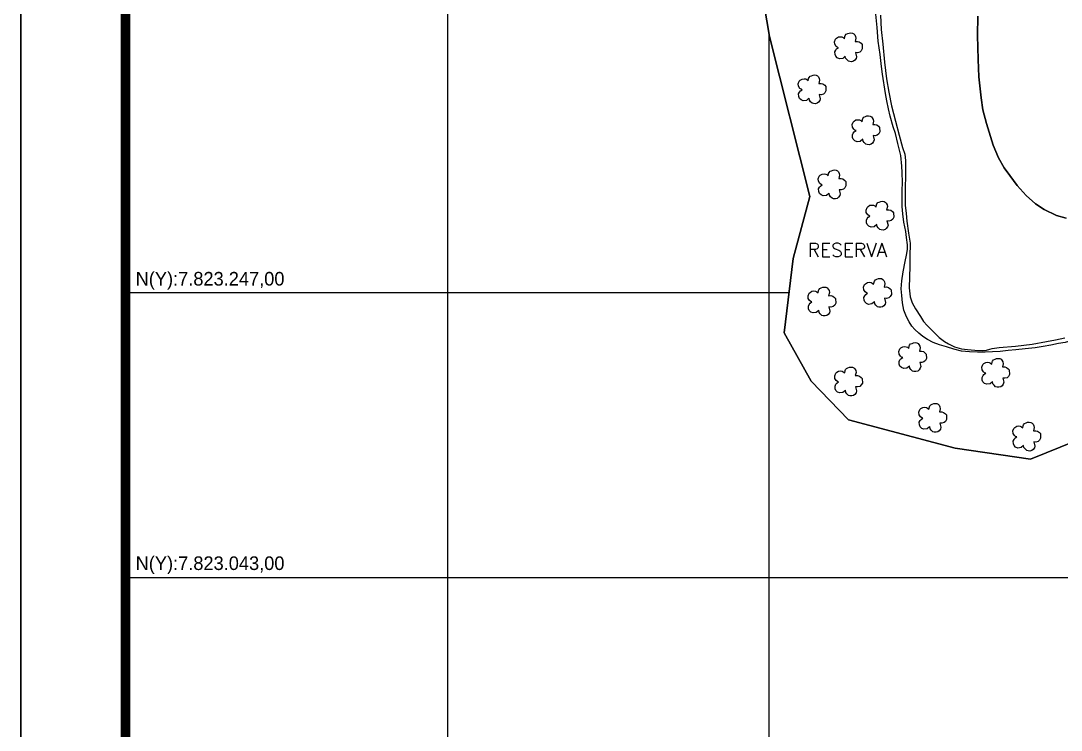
# Model space of a CAD drawing. Extents: x 721093 to 722668, y 7822385 to 7824613.
# Drawn here: x 721093 to 721838, y 7822934 to 7823442 of the extents above; entities that cross this region are included whole.
import ezdxf
from ezdxf.enums import TextEntityAlignment as Align

# ---------------------------------------------------------------- set-up
doc = ezdxf.new("R2010")
doc.units = 0
doc.header["$LTSCALE"] = 0.6
doc.linetypes.add('CONTINUO', pattern=[0])
doc.linetypes.add('LIN0', pattern=[0])
for name, color, linetype, lineweight in [('0114001263', 1, 'Continuous', 25), ('0114001263001', 5, 'Continuous', 25), ('0114001263004', 5, 'Continuous', 25), ('RESERVA', 3, 'Continuous', 25), ('TEXTO_DIVERSOS', 7, 'Continuous', 5)]:
    doc.layers.add(name, color=color, linetype=linetype, lineweight=lineweight)
for name, color, linetype in [('_SIMBOLO ARVORE', 118, 'Continuous'), ('MALHA', 8, 'Continuous'), ('MARGEM', 5, 'Continuous')]:
    doc.layers.add(name, color=color, linetype=linetype)
doc.styles.add('Simplex', font='simplex.shx')

msp = doc.modelspace()

# ---------------------------------------------------------------- linework, layer by layer
at = {"layer": '0114001263'}
msp.add_lwpolyline([(721848.58, 7823140.82), (721816.34, 7823127.63), (721762.36, 7823135.65), (721686.04, 7823155.85), (721659.14, 7823183.5), (721639.88, 7823218.25), (721646.19, 7823271.51), (721658.23, 7823315.96), (721629.32, 7823430.47), (721610.01, 7823544.24), (721601.59, 7823604.6), (721576.77, 7823640.74), (721506.66, 7823644.75), (721503.6, 7823644.66), (721510.61, 7823695.05), (721517.62, 7823733.84), (721530.87, 7823783.69), (721537.28, 7823805.87)], dxfattribs=at)
at = {"layer": '0114001263001'}
msp.add_lwpolyline([(721778.51, 7823445.1), (721778.22, 7823431.24), (721778.73, 7823413.92), (721779.24, 7823401.51), (721780.84, 7823386.63), (721782.22, 7823378.05), (721784.63, 7823368.15), (721789.58, 7823352.62), (721793.3, 7823343.67), (721797.39, 7823336.36), (721801.46, 7823330.83), (721806.71, 7823323.84), (721813.05, 7823316.61), (721819.83, 7823310.72), (721826.09, 7823306.5), (721834.97, 7823302.27), (721841.67, 7823300.24)], dxfattribs=at)
at = {"layer": '0114001263004'}
for points in [[(721708.84, 7823445.71), (721709.37, 7823435.58), (721710.59, 7823424.95), (721711.65, 7823412.11), (721713.21, 7823400.17), (721714.72, 7823390.52), (721716.68, 7823380.86), (721719.46, 7823369.73), (721722.21, 7823359.89), (721724.65, 7823350.95), (721726.15, 7823346.21), (721726.84, 7823341.73), (721726.84, 7823337.51), (721726.71, 7823330.54), (721726.59, 7823322.4), (721726.43, 7823317.39), (721726.59, 7823309.6), (721727.15, 7823303.64), (721727.78, 7823298.11), (721728.93, 7823289.58), (721729.96, 7823282.45), (721730.15, 7823279.51), (721729.87, 7823275.55), (721729.75, 7823270.64), (721729.87, 7823265.97), (721729.47, 7823250.55), (721730.05, 7823244.02), (721731.46, 7823239.65), (721733.8, 7823235.51), (721737.39, 7823230.03), (721739.68, 7823226.33), (721742.16, 7823223.55), (721747.16, 7823218.5), (721750.95, 7823214.95), (721754.74, 7823211.9), (721757.42, 7823210.44), (721761.74, 7823208.17), (721766.81, 7823206.68), (721771.04, 7823206.25), (721776.44, 7823205.74), (721782, 7823205.59), (721784.8, 7823205.83), (721787.1, 7823206.47), (721788.87, 7823206.92), (721793.8, 7823207.83), (721805.46, 7823208.59), (721817.44, 7823210.2), (721827.7, 7823212.02), (721834.15, 7823213.3), (721840.93, 7823214.58)], [(721841.67, 7823300.24), (721834.97, 7823302.27), (721826.09, 7823306.5), (721819.83, 7823310.72), (721813.05, 7823316.61), (721806.71, 7823323.84), (721801.46, 7823330.83), (721797.39, 7823336.36), (721793.3, 7823343.67), (721789.58, 7823352.62), (721784.63, 7823368.15), (721782.22, 7823378.05), (721780.84, 7823386.63), (721779.24, 7823401.51), (721778.73, 7823413.92), (721778.22, 7823431.24), (721778.51, 7823445.1)]]:
    msp.add_lwpolyline(points, dxfattribs=at)
at = {"layer": '_SIMBOLO ARVORE', "linetype": 'CONTINUO'}
for points in [[(721683.58, 7823416.28, 0), (721681.8, 7823414.78, 0), (721679.53, 7823414.52, 0), (721677.91, 7823415.15, 0), (721676.76, 7823416.28, 0), (721676.28, 7823417.57, 0), (721676.16, 7823419.48, 0), (721676.78, 7823420.69, 0), (721677.43, 7823421.58, 0), (721678.74, 7823422.46, 0), (721677.9, 7823422.73, 0), (721677.08, 7823423.41, 0), (721676.12, 7823424.93, 0), (721675.94, 7823426.74, 0), (721676.64, 7823428.62, 0), (721677.37, 7823429.3, 0), (721678.71, 7823430.12, 0), (721680.11, 7823430.3, 0), (721681.23, 7823430.14, 0), (721682.11, 7823429.73, 0), (721683.08, 7823428.87, 0), (721683.37, 7823430.52, 0), (721683.62, 7823431.18, 0), (721684.35, 7823432.1, 0), (721685.43, 7823432.5, 0), (721686.48, 7823432.97, 0), (721687.66, 7823433.07, 0), (721688.78, 7823432.91, 0), (721689.7, 7823432.43, 0), (721690.37, 7823431.7, 0), (721690.96, 7823430.53, 0), (721691.19, 7823429.23, 0), (721690.66, 7823426.92, 0), (721692.28, 7823426.94, 0), (721693.62, 7823426.62, 0), (721694.89, 7823425.62, 0), (721695.59, 7823424.81, 0), (721695.78, 7823421.62, 0), (721695, 7823420.19, 0), (721693.96, 7823419.24, 0), (721692.32, 7823418.81, 0), (721690.89, 7823418.93, 0), (721691.66, 7823415.95, 0), (721691.31, 7823414.68, 0), (721690.44, 7823413.47, 0), (721689.5, 7823412.71, 0), (721688.15, 7823412.38, 0), (721686.81, 7823412.46, 0), (721685.81, 7823412.75, 0), (721684.66, 7823413.88, 0), (721683.88, 7823414.89, 0), (721683.64, 7823416.44, 0)], [(721657.61, 7823386.19, 0), (721655.83, 7823384.69, 0), (721653.55, 7823384.43, 0), (721651.94, 7823385.05, 0), (721650.79, 7823386.18, 0), (721650.31, 7823387.48, 0), (721650.18, 7823389.38, 0), (721650.8, 7823390.59, 0), (721651.46, 7823391.48, 0), (721652.77, 7823392.37, 0), (721651.93, 7823392.63, 0), (721651.11, 7823393.31, 0), (721650.15, 7823394.83, 0), (721649.97, 7823396.64, 0), (721650.67, 7823398.53, 0), (721651.4, 7823399.21, 0), (721652.74, 7823400.02, 0), (721654.14, 7823400.21, 0), (721655.26, 7823400.05, 0), (721656.14, 7823399.64, 0), (721657.11, 7823398.77, 0), (721657.4, 7823400.43, 0), (721657.65, 7823401.09, 0), (721658.38, 7823402.01, 0), (721659.46, 7823402.4, 0), (721660.51, 7823402.87, 0), (721661.69, 7823402.98, 0), (721662.81, 7823402.82, 0), (721663.72, 7823402.34, 0), (721664.4, 7823401.61, 0), (721664.99, 7823400.44, 0), (721665.22, 7823399.14, 0), (721664.69, 7823396.82, 0), (721666.31, 7823396.85, 0), (721667.65, 7823396.52, 0), (721668.92, 7823395.52, 0), (721669.62, 7823394.72, 0), (721669.81, 7823391.53, 0), (721669.03, 7823390.1, 0), (721667.99, 7823389.15, 0), (721666.35, 7823388.71, 0), (721664.92, 7823388.84, 0), (721665.69, 7823385.86, 0), (721665.33, 7823384.59, 0), (721664.47, 7823383.37, 0), (721663.52, 7823382.62, 0), (721662.18, 7823382.29, 0), (721660.84, 7823382.37, 0), (721659.84, 7823382.65, 0), (721658.69, 7823383.78, 0), (721657.91, 7823384.8, 0), (721657.67, 7823386.34, 0)], [(721696.17, 7823356.87, 0), (721694.38, 7823355.36, 0), (721692.11, 7823355.1, 0), (721690.49, 7823355.73, 0), (721689.34, 7823356.86, 0), (721688.87, 7823358.15, 0), (721688.74, 7823360.06, 0), (721689.36, 7823361.27, 0), (721690.01, 7823362.16, 0), (721691.32, 7823363.05, 0), (721690.49, 7823363.31, 0), (721689.67, 7823363.99, 0), (721688.7, 7823365.51, 0), (721688.53, 7823367.32, 0), (721689.23, 7823369.21, 0), (721689.96, 7823369.88, 0), (721691.29, 7823370.7, 0), (721692.69, 7823370.89, 0), (721693.81, 7823370.73, 0), (721694.7, 7823370.32, 0), (721695.67, 7823369.45, 0), (721695.96, 7823371.11, 0), (721696.21, 7823371.77, 0), (721696.93, 7823372.68, 0), (721698.01, 7823373.08, 0), (721699.06, 7823373.55, 0), (721700.25, 7823373.66, 0), (721701.37, 7823373.5, 0), (721702.28, 7823373.02, 0), (721702.96, 7823372.29, 0), (721703.55, 7823371.12, 0), (721703.78, 7823369.82, 0), (721703.24, 7823367.5, 0), (721704.87, 7823367.52, 0), (721706.21, 7823367.2, 0), (721707.47, 7823366.2, 0), (721708.18, 7823365.4, 0), (721708.37, 7823362.2, 0), (721707.58, 7823360.78, 0), (721706.55, 7823359.82, 0), (721704.91, 7823359.39, 0), (721703.47, 7823359.51, 0), (721704.24, 7823356.53, 0), (721703.89, 7823355.26, 0), (721703.03, 7823354.05, 0), (721702.08, 7823353.3, 0), (721700.73, 7823352.96, 0), (721699.4, 7823353.05, 0), (721698.39, 7823353.33, 0), (721697.25, 7823354.46, 0), (721696.46, 7823355.48, 0), (721696.23, 7823357.02, 0)], [(721671.93, 7823318.1, 0), (721670.15, 7823316.6, 0), (721667.88, 7823316.33, 0), (721666.26, 7823316.96, 0), (721665.11, 7823318.09, 0), (721664.63, 7823319.38, 0), (721664.51, 7823321.29, 0), (721665.13, 7823322.5, 0), (721665.78, 7823323.39, 0), (721667.09, 7823324.28, 0), (721666.25, 7823324.54, 0), (721665.43, 7823325.22, 0), (721664.47, 7823326.74, 0), (721664.29, 7823328.55, 0), (721664.99, 7823330.44, 0), (721665.72, 7823331.11, 0), (721667.06, 7823331.93, 0), (721668.46, 7823332.12, 0), (721669.58, 7823331.96, 0), (721670.46, 7823331.55, 0), (721671.43, 7823330.68, 0), (721671.72, 7823332.34, 0), (721671.97, 7823333, 0), (721672.7, 7823333.92, 0), (721673.78, 7823334.31, 0), (721674.83, 7823334.78, 0), (721676.01, 7823334.89, 0), (721677.13, 7823334.73, 0), (721678.05, 7823334.25, 0), (721678.72, 7823333.52, 0), (721679.31, 7823332.35, 0), (721679.55, 7823331.05, 0), (721679.01, 7823328.73, 0), (721680.63, 7823328.75, 0), (721681.97, 7823328.43, 0), (721683.24, 7823327.43, 0), (721683.94, 7823326.63, 0), (721684.13, 7823323.43, 0), (721683.35, 7823322.01, 0), (721682.31, 7823321.06, 0), (721680.67, 7823320.62, 0), (721679.24, 7823320.74, 0), (721680.01, 7823317.76, 0), (721679.66, 7823316.49, 0), (721678.79, 7823315.28, 0), (721677.85, 7823314.53, 0), (721676.5, 7823314.2, 0), (721675.16, 7823314.28, 0), (721674.16, 7823314.56, 0), (721673.01, 7823315.69, 0), (721672.23, 7823316.71, 0), (721671.99, 7823318.25, 0)], [(721706.15, 7823295.71, 0), (721704.36, 7823294.21, 0), (721702.09, 7823293.95, 0), (721700.47, 7823294.58, 0), (721699.32, 7823295.71, 0), (721698.85, 7823297, 0), (721698.72, 7823298.91, 0), (721699.34, 7823300.11, 0), (721699.99, 7823301.01, 0), (721701.3, 7823301.89, 0), (721700.47, 7823302.16, 0), (721699.65, 7823302.84, 0), (721698.68, 7823304.36, 0), (721698.51, 7823306.17, 0), (721699.21, 7823308.05, 0), (721699.94, 7823308.73, 0), (721701.27, 7823309.55, 0), (721702.67, 7823309.73, 0), (721703.79, 7823309.57, 0), (721704.68, 7823309.16, 0), (721705.65, 7823308.3, 0), (721705.94, 7823309.95, 0), (721706.19, 7823310.61, 0), (721706.91, 7823311.53, 0), (721707.99, 7823311.93, 0), (721709.05, 7823312.4, 0), (721710.23, 7823312.5, 0), (721711.35, 7823312.34, 0), (721712.26, 7823311.86, 0), (721712.94, 7823311.13, 0), (721713.53, 7823309.96, 0), (721713.76, 7823308.66, 0), (721713.22, 7823306.35, 0), (721714.85, 7823306.37, 0), (721716.19, 7823306.05, 0), (721717.46, 7823305.04, 0), (721718.16, 7823304.24, 0), (721718.35, 7823301.05, 0), (721717.57, 7823299.62, 0), (721716.53, 7823298.67, 0), (721714.89, 7823298.23, 0), (721713.46, 7823298.36, 0), (721714.22, 7823295.38, 0), (721713.87, 7823294.11, 0), (721713.01, 7823292.9, 0), (721712.06, 7823292.14, 0), (721710.71, 7823291.81, 0), (721709.38, 7823291.89, 0), (721708.38, 7823292.18, 0), (721707.23, 7823293.31, 0), (721706.45, 7823294.32, 0), (721706.21, 7823295.87, 0)], [(721704.42, 7823240.39, 0), (721702.63, 7823238.89, 0), (721700.36, 7823238.63, 0), (721698.74, 7823239.26, 0), (721697.59, 7823240.39, 0), (721697.12, 7823241.68, 0), (721696.99, 7823243.59, 0), (721697.61, 7823244.79, 0), (721698.26, 7823245.69, 0), (721699.57, 7823246.57, 0), (721698.74, 7823246.84, 0), (721697.92, 7823247.52, 0), (721696.95, 7823249.04, 0), (721696.78, 7823250.85, 0), (721697.47, 7823252.73, 0), (721698.21, 7823253.41, 0), (721699.54, 7823254.23, 0), (721700.94, 7823254.41, 0), (721702.06, 7823254.25, 0), (721702.95, 7823253.84, 0), (721703.92, 7823252.98, 0), (721704.21, 7823254.63, 0), (721704.46, 7823255.29, 0), (721705.18, 7823256.21, 0), (721706.26, 7823256.61, 0), (721707.31, 7823257.08, 0), (721708.5, 7823257.18, 0), (721709.62, 7823257.02, 0), (721710.53, 7823256.54, 0), (721711.21, 7823255.81, 0), (721711.8, 7823254.64, 0), (721712.03, 7823253.34, 0), (721711.49, 7823251.03, 0), (721713.11, 7823251.05, 0), (721714.46, 7823250.73, 0), (721715.72, 7823249.72, 0), (721716.43, 7823248.92, 0), (721716.62, 7823245.73, 0), (721715.83, 7823244.3, 0), (721714.79, 7823243.35, 0), (721713.16, 7823242.91, 0), (721711.72, 7823243.04, 0), (721712.49, 7823240.06, 0), (721712.14, 7823238.79, 0), (721711.28, 7823237.58, 0), (721710.33, 7823236.82, 0), (721708.98, 7823236.49, 0), (721707.65, 7823236.57, 0), (721706.64, 7823236.86, 0), (721705.49, 7823237.98, 0), (721704.71, 7823239, 0), (721704.47, 7823240.55, 0)], [(721664.6, 7823234.19, 0), (721662.81, 7823232.69, 0), (721660.54, 7823232.43, 0), (721658.92, 7823233.06, 0), (721657.77, 7823234.19, 0), (721657.3, 7823235.48, 0), (721657.17, 7823237.39, 0), (721657.79, 7823238.6, 0), (721658.44, 7823239.49, 0), (721659.75, 7823240.38, 0), (721658.92, 7823240.64, 0), (721658.1, 7823241.32, 0), (721657.13, 7823242.84, 0), (721656.96, 7823244.65, 0), (721657.66, 7823246.54, 0), (721658.39, 7823247.21, 0), (721659.72, 7823248.03, 0), (721661.12, 7823248.21, 0), (721662.24, 7823248.05, 0), (721663.13, 7823247.65, 0), (721664.1, 7823246.78, 0), (721664.39, 7823248.43, 0), (721664.64, 7823249.1, 0), (721665.36, 7823250.01, 0), (721666.44, 7823250.41, 0), (721667.5, 7823250.88, 0), (721668.68, 7823250.99, 0), (721669.8, 7823250.83, 0), (721670.71, 7823250.34, 0), (721671.39, 7823249.61, 0), (721671.98, 7823248.45, 0), (721672.21, 7823247.14, 0), (721671.67, 7823244.83, 0), (721673.3, 7823244.85, 0), (721674.64, 7823244.53, 0), (721675.91, 7823243.53, 0), (721676.61, 7823242.72, 0), (721676.8, 7823239.53, 0), (721676.02, 7823238.11, 0), (721674.98, 7823237.15, 0), (721673.34, 7823236.72, 0), (721671.91, 7823236.84, 0), (721672.67, 7823233.86, 0), (721672.32, 7823232.59, 0), (721671.46, 7823231.38, 0), (721670.51, 7823230.63, 0), (721669.16, 7823230.29, 0), (721667.83, 7823230.37, 0), (721666.83, 7823230.66, 0), (721665.68, 7823231.79, 0), (721664.9, 7823232.8, 0), (721664.66, 7823234.35, 0)], [(721729.59, 7823194.42, 0), (721727.8, 7823192.92, 0), (721725.53, 7823192.66, 0), (721723.91, 7823193.29, 0), (721722.76, 7823194.41, 0), (721722.29, 7823195.71, 0), (721722.16, 7823197.62, 0), (721722.78, 7823198.82, 0), (721723.43, 7823199.71, 0), (721724.74, 7823200.6, 0), (721723.91, 7823200.87, 0), (721723.09, 7823201.54, 0), (721722.12, 7823203.06, 0), (721721.95, 7823204.88, 0), (721722.64, 7823206.76, 0), (721723.38, 7823207.44, 0), (721724.71, 7823208.25, 0), (721726.11, 7823208.44, 0), (721727.23, 7823208.28, 0), (721728.12, 7823207.87, 0), (721729.09, 7823207, 0), (721729.38, 7823208.66, 0), (721729.63, 7823209.32, 0), (721730.35, 7823210.24, 0), (721731.43, 7823210.63, 0), (721732.48, 7823211.1, 0), (721733.67, 7823211.21, 0), (721734.79, 7823211.05, 0), (721735.7, 7823210.57, 0), (721736.38, 7823209.84, 0), (721736.97, 7823208.67, 0), (721737.2, 7823207.37, 0), (721736.66, 7823205.05, 0), (721738.28, 7823205.08, 0), (721739.63, 7823204.75, 0), (721740.89, 7823203.75, 0), (721741.6, 7823202.95, 0), (721741.79, 7823199.76, 0), (721741, 7823198.33, 0), (721739.96, 7823197.38, 0), (721738.33, 7823196.94, 0), (721736.89, 7823197.07, 0), (721737.66, 7823194.09, 0), (721737.31, 7823192.82, 0), (721736.45, 7823191.61, 0), (721735.5, 7823190.85, 0), (721734.15, 7823190.52, 0), (721732.82, 7823190.6, 0), (721731.81, 7823190.88, 0), (721730.67, 7823192.01, 0), (721729.88, 7823193.03, 0), (721729.64, 7823194.57, 0)], [(721683.7, 7823176.95, 0), (721681.91, 7823175.44, 0), (721679.64, 7823175.18, 0), (721678.02, 7823175.81, 0), (721676.87, 7823176.94, 0), (721676.39, 7823178.23, 0), (721676.27, 7823180.14, 0), (721676.89, 7823181.35, 0), (721677.54, 7823182.24, 0), (721678.85, 7823183.13, 0), (721678.01, 7823183.39, 0), (721677.19, 7823184.07, 0), (721676.23, 7823185.59, 0), (721676.05, 7823187.4, 0), (721676.75, 7823189.29, 0), (721677.48, 7823189.96, 0), (721678.82, 7823190.78, 0), (721680.22, 7823190.97, 0), (721681.34, 7823190.81, 0), (721682.22, 7823190.4, 0), (721683.19, 7823189.53, 0), (721683.48, 7823191.19, 0), (721683.73, 7823191.85, 0), (721684.46, 7823192.76, 0), (721685.54, 7823193.16, 0), (721686.59, 7823193.63, 0), (721687.77, 7823193.74, 0), (721688.89, 7823193.58, 0), (721689.81, 7823193.1, 0), (721690.48, 7823192.37, 0), (721691.07, 7823191.2, 0), (721691.31, 7823189.9, 0), (721690.77, 7823187.58, 0), (721692.39, 7823187.6, 0), (721693.73, 7823187.28, 0), (721695, 7823186.28, 0), (721695.7, 7823185.47, 0), (721695.89, 7823182.28, 0), (721695.11, 7823180.86, 0), (721694.07, 7823179.9, 0), (721692.43, 7823179.47, 0), (721691, 7823179.59, 0), (721691.77, 7823176.61, 0), (721691.42, 7823175.34, 0), (721690.55, 7823174.13, 0), (721689.61, 7823173.38, 0), (721688.26, 7823173.04, 0), (721686.92, 7823173.13, 0), (721685.92, 7823173.41, 0), (721684.77, 7823174.54, 0), (721683.99, 7823175.56, 0), (721683.75, 7823177.1, 0)], [(721789.04, 7823183.14, 0), (721787.26, 7823181.64, 0), (721784.98, 7823181.38, 0), (721783.37, 7823182.01, 0), (721782.22, 7823183.14, 0), (721781.74, 7823184.43, 0), (721781.61, 7823186.34, 0), (721782.23, 7823187.55, 0), (721782.89, 7823188.44, 0), (721784.19, 7823189.32, 0), (721783.36, 7823189.59, 0), (721782.54, 7823190.27, 0), (721781.58, 7823191.79, 0), (721781.4, 7823193.6, 0), (721782.1, 7823195.48, 0), (721782.83, 7823196.16, 0), (721784.16, 7823196.98, 0), (721785.57, 7823197.16, 0), (721786.69, 7823197, 0), (721787.57, 7823196.59, 0), (721788.54, 7823195.73, 0), (721788.83, 7823197.38, 0), (721789.08, 7823198.04, 0), (721789.8, 7823198.96, 0), (721790.88, 7823199.36, 0), (721791.94, 7823199.83, 0), (721793.12, 7823199.93, 0), (721794.24, 7823199.77, 0), (721795.15, 7823199.29, 0), (721795.83, 7823198.56, 0), (721796.42, 7823197.39, 0), (721796.65, 7823196.09, 0), (721796.12, 7823193.78, 0), (721797.74, 7823193.8, 0), (721799.08, 7823193.48, 0), (721800.35, 7823192.47, 0), (721801.05, 7823191.67, 0), (721801.24, 7823188.48, 0), (721800.46, 7823187.05, 0), (721799.42, 7823186.1, 0), (721797.78, 7823185.66, 0), (721796.35, 7823185.79, 0), (721797.11, 7823182.81, 0), (721796.76, 7823181.54, 0), (721795.9, 7823180.33, 0), (721794.95, 7823179.57, 0), (721793.61, 7823179.24, 0), (721792.27, 7823179.32, 0), (721791.27, 7823179.61, 0), (721790.12, 7823180.74, 0), (721789.34, 7823181.75, 0), (721789.1, 7823183.3, 0)], [(721744.02, 7823150.92, 0), (721742.23, 7823149.42, 0), (721739.96, 7823149.16, 0), (721738.34, 7823149.79, 0), (721737.19, 7823150.92, 0), (721736.72, 7823152.21, 0), (721736.59, 7823154.12, 0), (721737.21, 7823155.32, 0), (721737.86, 7823156.22, 0), (721739.17, 7823157.1, 0), (721738.34, 7823157.37, 0), (721737.52, 7823158.05, 0), (721736.55, 7823159.57, 0), (721736.38, 7823161.38, 0), (721737.07, 7823163.26, 0), (721737.8, 7823163.94, 0), (721739.14, 7823164.76, 0), (721740.54, 7823164.94, 0), (721741.66, 7823164.78, 0), (721742.54, 7823164.37, 0), (721743.52, 7823163.51, 0), (721743.81, 7823165.16, 0), (721744.05, 7823165.82, 0), (721744.78, 7823166.74, 0), (721745.86, 7823167.14, 0), (721746.91, 7823167.61, 0), (721748.1, 7823167.71, 0), (721749.22, 7823167.55, 0), (721750.13, 7823167.07, 0), (721750.8, 7823166.34, 0), (721751.4, 7823165.17, 0), (721751.63, 7823163.87, 0), (721751.09, 7823161.56, 0), (721752.71, 7823161.58, 0), (721754.06, 7823161.26, 0), (721755.32, 7823160.25, 0), (721756.02, 7823159.45, 0), (721756.21, 7823156.26, 0), (721755.43, 7823154.83, 0), (721754.39, 7823153.88, 0), (721752.76, 7823153.44, 0), (721751.32, 7823153.57, 0), (721752.09, 7823150.59, 0), (721751.74, 7823149.32, 0), (721750.88, 7823148.11, 0), (721749.93, 7823147.35, 0), (721748.58, 7823147.02, 0), (721747.24, 7823147.1, 0), (721746.24, 7823147.39, 0), (721745.09, 7823148.52, 0), (721744.31, 7823149.53, 0), (721744.07, 7823151.08, 0)], [(721811.28, 7823137.48, 0), (721809.49, 7823135.98, 0), (721807.22, 7823135.71, 0), (721805.6, 7823136.34, 0), (721804.46, 7823137.47, 0), (721803.98, 7823138.77, 0), (721803.85, 7823140.67, 0), (721804.47, 7823141.88, 0), (721805.13, 7823142.77, 0), (721806.43, 7823143.66, 0), (721805.6, 7823143.92, 0), (721804.78, 7823144.6, 0), (721803.82, 7823146.12, 0), (721803.64, 7823147.93, 0), (721804.34, 7823149.82, 0), (721805.07, 7823150.5, 0), (721806.4, 7823151.31, 0), (721807.8, 7823151.5, 0), (721808.92, 7823151.34, 0), (721809.81, 7823150.93, 0), (721810.78, 7823150.06, 0), (721811.07, 7823151.72, 0), (721811.32, 7823152.38, 0), (721812.04, 7823153.3, 0), (721813.12, 7823153.69, 0), (721814.18, 7823154.16, 0), (721815.36, 7823154.27, 0), (721816.48, 7823154.11, 0), (721817.39, 7823153.63, 0), (721818.07, 7823152.9, 0), (721818.66, 7823151.73, 0), (721818.89, 7823150.43, 0), (721818.35, 7823148.11, 0), (721819.98, 7823148.14, 0), (721821.32, 7823147.81, 0), (721822.59, 7823146.81, 0), (721823.29, 7823146.01, 0), (721823.48, 7823142.82, 0), (721822.7, 7823141.39, 0), (721821.66, 7823140.44, 0), (721820.02, 7823140, 0), (721818.59, 7823140.13, 0), (721819.35, 7823137.15, 0), (721819, 7823135.88, 0), (721818.14, 7823134.66, 0), (721817.19, 7823133.91, 0), (721815.85, 7823133.58, 0), (721814.51, 7823133.66, 0), (721813.51, 7823133.94, 0), (721812.36, 7823135.07, 0), (721811.58, 7823136.09, 0), (721811.34, 7823137.63, 0)]]:
    msp.add_polyline3d(points, dxfattribs=at)
at = {"layer": 'MALHA', "color": 8}
for points in [[(721399, 7822636.25), (721399, 7823983.79)], [(721629, 7822636.25), (721629, 7823432.33)], [(721168.29, 7823247), (721643.29, 7823247)], [(721168.29, 7823043), (721961.56, 7823043)]]:
    msp.add_lwpolyline(points, dxfattribs=at)
at = {"layer": 'MARGEM', "color": 174, "linetype": 'LIN0'}
msp.add_line((721093.29, 7822385.46), (721093.29, 7824612.96), dxfattribs=at)
at = {"layer": 'MARGEM', "color": 174, "linetype": 'LIN0', "flags": 128}
msp.add_lwpolyline([(722668.29, 7822385.46), (722668.29, 7824612.96), (721093.29, 7824612.96), (721093.29, 7822385.46)], close=True, dxfattribs=at)
at = {"layer": 'MARGEM', "color": 174, "linetype": 'LIN0', "const_width": 6.82, "flags": 128}
msp.add_lwpolyline([(722593.29, 7822636.25), (722593.29, 7824537.96), (721168.29, 7824537.96), (721168.29, 7822636.25)], close=True, dxfattribs=at)
at = {"layer": 'RESERVA', "linetype": 'CONTINUO', "flags": 128}
msp.add_lwpolyline([(721785.21, 7823641.69), (721787.03, 7823645.3), (721788.79, 7823650.13), (721790.67, 7823658.79), (721791.86, 7823665.34), (721792.6, 7823672.09), (721794.05, 7823677.55), (721796.47, 7823682.85), (721798.43, 7823687.46), (721799.78, 7823690.85), (721800.62, 7823694.96), (721799.92, 7823697.28), (721796.54, 7823699.4), (721790.47, 7823703.36), (721783.42, 7823708.07), (721777.41, 7823712.23), (721770.23, 7823716.71), (721763.11, 7823720.12), (721756.44, 7823722.98), (721750.6, 7823725.51), (721744.93, 7823728.65), (721738.39, 7823732.09), (721732.62, 7823734.65), (721726.78, 7823736.84), (721720.35, 7823738.33), (721714.35, 7823739.51), (721707.8, 7823740.57), (721701.28, 7823741.96), (721696.84, 7823742.88), (721689.41, 7823744.54), (721682.23, 7823745.98), (721674.81, 7823747.5), (721668.41, 7823748.82), (721661.87, 7823750.23), (721656.43, 7823751.08), (721651.54, 7823752.29), (721639.88, 7823754.35), (721632.89, 7823755.73), (721625.93, 7823756.81), (721618.15, 7823758.67), (721609.68, 7823760.55), (721600.88, 7823762.31), (721592.87, 7823763.72), (721584.65, 7823764.63), (721577.5, 7823765.68), (721570.82, 7823766.66), (721564.16, 7823767.83), (721558.85, 7823768.89), (721555.2, 7823769.46), (721549.91, 7823770.74), (721545.26, 7823771.89), (721541.21, 7823773.3), (721536.32, 7823775.62), (721529.52, 7823778.6), (721517.62, 7823733.84), (721510.61, 7823695.05), (721503.6, 7823644.66), (721506.66, 7823644.75), (721576.77, 7823640.74), (721601.59, 7823604.6), (721610.01, 7823544.24), (721629.32, 7823430.47), (721658.23, 7823315.96), (721646.19, 7823271.51), (721639.88, 7823218.25), (721659.14, 7823183.5), (721686.04, 7823155.85), (721762.36, 7823135.65), (721816.34, 7823127.63), (721848.58, 7823140.82), (721880.32, 7823148.3), (721918.88, 7823152.37), (721960.53, 7823069.02), (721952.58, 7823053.19), (722016.92, 7822980.15), (722051.83, 7822947.73), (722051.04, 7822951.17), (722050.95, 7822955.27), (722053.49, 7822958.58), (722057.21, 7822960.68), (722061.56, 7822962.52), (722065.02, 7822962.92), (722069.22, 7822962.85), (722073.71, 7822962.26), (722077.45, 7822961.74), (722082.39, 7822961.18), (722087.17, 7822961.18), (722091.54, 7822961.37), (722095.76, 7822961.44), (722098.46, 7822961.89), (722098.46, 7822961.89), (722098.46, 7822961.89), (722091.84, 7822969.1), (722089.32, 7822972.08), (722086.51, 7822975.8), (722083.74, 7822979.81), (722080.89, 7822984.23), (722077.72, 7822988.87), (722074.05, 7822993.57), (722069.29, 7822997.5), (722058.39, 7823004.04), (722053.11, 7823007.77), (722048.05, 7823012.16), (722043.33, 7823016.97), (722039.37, 7823022.4), (722036.28, 7823028.23), (722027.1, 7823054.08), (722024.25, 7823061.1), (722021.25, 7823068.03), (722018.95, 7823074.58), (722017.91, 7823081.17), (722018.14, 7823087.97), (722019.41, 7823094.77), (722020.57, 7823101.71), (722021.04, 7823108.76), (722020.69, 7823115.5), (722019.4, 7823121.45), (722017.07, 7823126.8), (722013.62, 7823131.52), (722009.04, 7823135.79), (722003.05, 7823139.84), (721996.25, 7823143.56), (721988.98, 7823146.96), (721981.55, 7823149.43), (721974.09, 7823151.15), (721953.07, 7823153.94), (721947.18, 7823155.57), (721941.63, 7823158.21), (721936.5, 7823162.11), (721932.51, 7823167.47), (721929.7, 7823173.63), (721927.38, 7823180), (721925.13, 7823186.44), (721923.24, 7823191.9), (721918.54, 7823204.74), (721916.5, 7823210.06), (721914.64, 7823214.96), (721912.25, 7823216.31), (721909.65, 7823215.98), (721906.29, 7823215.4), (721901.33, 7823214.95), (721896.32, 7823215.19), (721889.64, 7823217.02), (721885.23, 7823218.22), (721881.27, 7823219.39), (721877.58, 7823220.49), (721873.37, 7823221.55), (721870.11, 7823222.03), (721867.26, 7823221.86), (721864.44, 7823221.52), (721861.73, 7823220.22), (721858.08, 7823218.18), (721854.54, 7823215.99), (721850.28, 7823213.82), (721845.2, 7823212.38), (721840.96, 7823211.38), (721836.26, 7823210.56), (721830.8, 7823209.32), (721825.37, 7823208.4), (721819.6, 7823207.57), (721812.44, 7823206.78), (721805.71, 7823206.12), (721800.15, 7823205.61), (721794.62, 7823204.92), (721789.14, 7823204.5), (721783.67, 7823204.27), (721778.18, 7823204.29), (721772.6, 7823204.54), (721766.91, 7823205.18), (721761.37, 7823206.54), (721756.12, 7823208.09), (721751.17, 7823209.62), (721746.66, 7823211.3), (721742.42, 7823213.46), (721739.1, 7823215.64), (721736.29, 7823217.94), (721733.44, 7823220.58), (721731.31, 7823223.05), (721729.41, 7823226.08), (721727.51, 7823229.64), (721725.52, 7823234.54), (721724.6, 7823239.66), (721724.03, 7823245.05), (721723.73, 7823249.62), (721724.13, 7823255.35), (721725.07, 7823261.83), (721726.4, 7823269.41), (721727.41, 7823273.86), (721728.12, 7823277.82), (721728.19, 7823281.34), (721727.55, 7823286.53), (721726.9, 7823290.76), (721725.51, 7823297.38), (721724.87, 7823303.4), (721724.43, 7823308.72), (721724.4, 7823315.54), (721724.43, 7823320.07), (721724.53, 7823325.91), (721724.46, 7823333.05), (721724.22, 7823337.56), (721723.41, 7823345.32), (721722.53, 7823349.09), (721721.34, 7823353.93), (721719.65, 7823360.88), (721717.92, 7823365.69), (721715.75, 7823373.49), (721714.57, 7823378.74), (721713.45, 7823384.46), (721712.4, 7823389.62), (721710.3, 7823403.44), (721709.52, 7823409.06), (721708.52, 7823417.58), (721707.22, 7823427.05), (721706.36, 7823436.85), (721705.38, 7823446.55), (721705.31, 7823454.73), (721705.24, 7823459.97), (721705.31, 7823465.69), (721705.58, 7823471.33), (721705.81, 7823476.39), (721705.98, 7823481.42), (721707.06, 7823486.27), (721708.28, 7823491.51), (721709.52, 7823496.19), (721711.24, 7823501.98), (721713.47, 7823510.93), (721715.96, 7823518.22), (721717.99, 7823525.09), (721720.08, 7823531.47), (721722.17, 7823538.22), (721723.22, 7823541.36), (721724.8, 7823547.52), (721725.81, 7823551.29), (721726.93, 7823554.68), (721728.55, 7823558.15), (721730.3, 7823561.99), (721732.05, 7823565.47), (721734.45, 7823570.55), (721736.17, 7823574.19), (721737.89, 7823577.51), (721739.51, 7823580.44), (721742.92, 7823584.87), (721745.71, 7823588.34), (721748.44, 7823591.6), (721750.7, 7823594.91), (721752.8, 7823597.58), (721756.37, 7823602.57), (721759.1, 7823607.01), (721763.02, 7823612.55), (721766.46, 7823617.11), (721770.91, 7823621.63), (721774.48, 7823624.96), (721777.45, 7823627.97), (721779.14, 7823630.39), (721781.26, 7823634.67), (721783.46, 7823638.36)], close=True, dxfattribs=at)

# ---------------------------------------------------------------- texts
at = {"layer": 'MALHA'}
for s, p in [('N(Y):7.823.247,00', (721175.52, 7823249.16)), ('N(Y):7.823.043,00', (721175.52, 7823045.42))]:
    msp.add_text(s, height=9.75, dxfattribs=at).set_placement(p, align=Align.BOTTOM_LEFT)
at = {"layer": 'TEXTO_DIVERSOS', "linetype": 'Continuous', "style": 'Simplex'}
msp.add_text('RESERVA', height=9.75, dxfattribs=at).set_placement((721656.77, 7823272.71))

doc.saveas('drawing.dxf')
